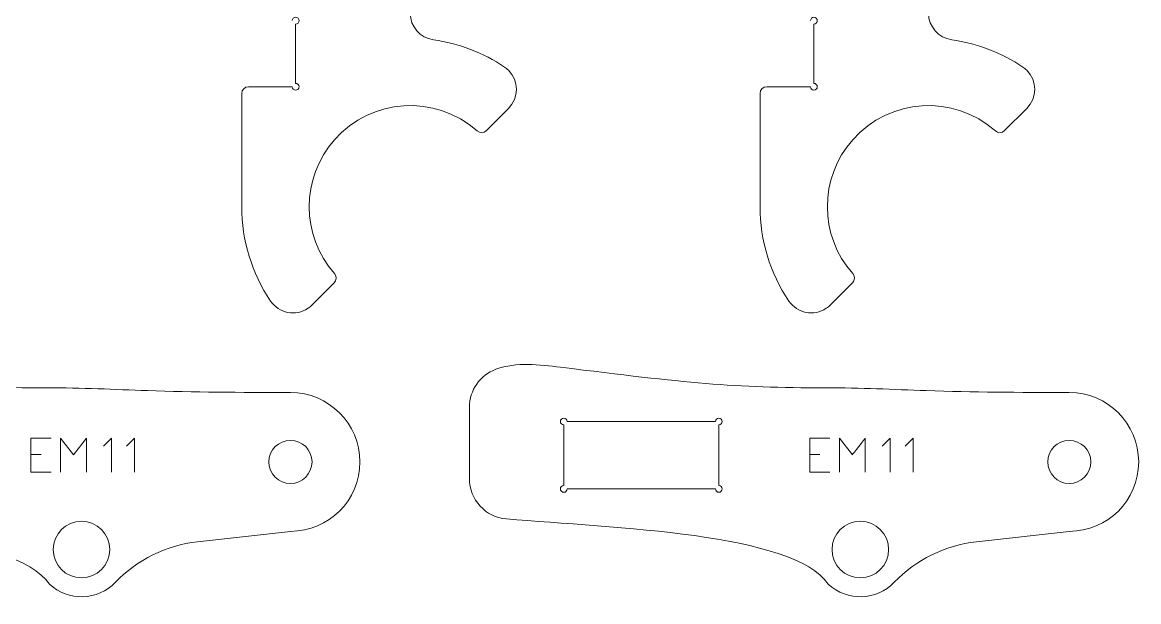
# Model space of a CAD drawing. Header units: inches. Extents: x 2 to 349, y -345 to -5.
# Drawn here: x 78.7 to 161.5, y -222.7 to -179.8 of the extents above; entities that cross this region are included whole.
import ezdxf

# ---------------------------------------------------------------- set-up
doc = ezdxf.new("R2010")
doc.units = ezdxf.units.IN
doc.header["$MEASUREMENT"] = 0
for name, color, linetype in [('exterieur', 7, 'Continuous'), ('gravure', 7, 'Continuous'), ('interieur', 7, 'Continuous')]:
    doc.layers.add(name, color=color, linetype=linetype)

# ---------------------------------------------------------------- blocks, each defined once
blk = doc.blocks.new('block 1811')
at = {"layer": 'exterieur', "lineweight": 0}
blk.add_open_spline([(80.521, -206.865), (83.076, -206.865), (85.543, -206.992), (87.973, -207.074), (91.431, -207.191), (94.814, -207.215), (98.583, -207.215)], degree=3, knots=[0, 0, 0, 0, 1, 1, 1, 2, 2, 2, 2], dxfattribs=at)
blk = doc.blocks.new('block 1812')
at = {"layer": 'exterieur', "lineweight": 0}
blk.add_open_spline([(80.707, -221.435), (78.086, -217.609), (64.813, -217.267), (56.832, -216.597)], degree=3, dxfattribs=at)
blk = doc.blocks.new('block 1813')
at = {"layer": 'exterieur', "lineweight": 0}
blk.add_open_spline([(56.053, -205.491), (57.567, -204.937), (59.28, -205.15), (60.831, -205.341), (70.176, -206.495), (73.671, -206.888), (80.521, -206.865)], degree=3, knots=[0, 0, 0, 0, 1, 1, 1, 2, 2, 2, 2], dxfattribs=at)
blk = doc.blocks.new('block 1815')
at = {"layer": 'exterieur', "lineweight": 0}
blk.add_lwpolyline([(98.583, -217.514), (91.691, -218.29)], dxfattribs=at)
blk = doc.blocks.new('block 1816')
at = {"layer": 'exterieur', "lineweight": 0}
blk.add_open_spline([(98.583, -217.514), (101.427, -217.514), (103.733, -215.209), (103.733, -212.365), (103.733, -209.52), (101.427, -207.215), (98.583, -207.215)], degree=3, knots=[0, 0, 0, 0, 1, 1, 1, 2, 2, 2, 2], dxfattribs=at)
blk = doc.blocks.new('block 1818')
at = {"layer": 'exterieur', "lineweight": 0}
blk.add_open_spline([(91.691, -218.29), (89.374, -218.551), (87.221, -219.612), (85.604, -221.292)], degree=3, dxfattribs=at)
blk = doc.blocks.new('block 1819')
at = {"layer": 'exterieur', "lineweight": 0}
blk.add_open_spline([(80.707, -221.435), (82.106, -222.728), (84.283, -222.665), (85.604, -221.292)], degree=3, dxfattribs=at)
blk = doc.blocks.new('block 1821')
at = {"layer": 'exterieur', "lineweight": 0}
blk.add_open_spline([(138.297, -206.865), (140.853, -206.865), (143.319, -206.992), (145.75, -207.074), (149.207, -207.191), (152.59, -207.215), (156.359, -207.215)], degree=3, knots=[0, 0, 0, 0, 1, 1, 1, 2, 2, 2, 2], dxfattribs=at)
blk = doc.blocks.new('block 1822')
at = {"layer": 'exterieur', "lineweight": 0}
blk.add_open_spline([(138.483, -221.435), (135.862, -217.609), (122.589, -217.267), (114.608, -216.597)], degree=3, dxfattribs=at)
blk = doc.blocks.new('block 1823')
at = {"layer": 'exterieur', "lineweight": 0}
blk.add_open_spline([(113.829, -205.491), (115.343, -204.937), (117.056, -205.15), (118.607, -205.341), (127.952, -206.495), (131.448, -206.888), (138.297, -206.865)], degree=3, knots=[0, 0, 0, 0, 1, 1, 1, 2, 2, 2, 2], dxfattribs=at)
blk = doc.blocks.new('block 1824')
at = {"layer": 'exterieur', "lineweight": 0}
blk.add_lwpolyline([(111.859, -208.308), (111.859, -213.607)], dxfattribs=at)
blk = doc.blocks.new('block 1825')
at = {"layer": 'exterieur', "lineweight": 0}
blk.add_lwpolyline([(156.359, -217.514), (149.467, -218.29)], dxfattribs=at)
blk = doc.blocks.new('block 1826')
at = {"layer": 'exterieur', "lineweight": 0}
blk.add_open_spline([(156.359, -217.514), (159.203, -217.514), (161.509, -215.209), (161.509, -212.365), (161.509, -209.52), (159.203, -207.215), (156.359, -207.215)], degree=3, knots=[0, 0, 0, 0, 1, 1, 1, 2, 2, 2, 2], dxfattribs=at)
blk = doc.blocks.new('block 1827')
at = {"layer": 'exterieur', "lineweight": 0}
blk.add_open_spline([(113.829, -205.491), (112.646, -205.923), (111.859, -207.049), (111.859, -208.308)], degree=3, dxfattribs=at)
blk = doc.blocks.new('block 1828')
at = {"layer": 'exterieur', "lineweight": 0}
blk.add_open_spline([(149.467, -218.29), (147.15, -218.551), (144.997, -219.612), (143.381, -221.292)], degree=3, dxfattribs=at)
blk = doc.blocks.new('block 1829')
at = {"layer": 'exterieur', "lineweight": 0}
blk.add_open_spline([(138.483, -221.435), (139.882, -222.728), (142.059, -222.665), (143.381, -221.292)], degree=3, dxfattribs=at)
blk = doc.blocks.new('block 1830')
at = {"layer": 'exterieur', "lineweight": 0}
blk.add_open_spline([(111.859, -213.607), (111.859, -215.167), (113.054, -216.466), (114.608, -216.597)], degree=3, dxfattribs=at)
blk = doc.blocks.new('block 2157')
at = {"layer": 'exterieur', "lineweight": 0}
blk.add_open_spline([(98.97, -179.889), (99.109, -179.889), (99.22, -179.777), (99.22, -179.639), (99.22, -179.501), (99.109, -179.389), (98.97, -179.389), (98.832, -179.389), (98.721, -179.501), (98.721, -179.639)], degree=3, knots=[0, 0, 0, 0, 1, 1, 1, 2, 2, 2, 3, 3, 3, 3], dxfattribs=at)
blk = doc.blocks.new('block 2158')
at = {"layer": 'exterieur', "lineweight": 0}
blk.add_lwpolyline([(98.97, -179.889), (98.97, -184.289)], dxfattribs=at)
blk = doc.blocks.new('block 2159')
at = {"layer": 'exterieur', "lineweight": 0}
blk.add_open_spline([(98.721, -184.539), (98.721, -184.677), (98.832, -184.789), (98.97, -184.789), (99.109, -184.789), (99.22, -184.677), (99.22, -184.539), (99.22, -184.401), (99.109, -184.289), (98.97, -184.289)], degree=3, knots=[0, 0, 0, 0, 1, 1, 1, 2, 2, 2, 3, 3, 3, 3], dxfattribs=at)
blk = doc.blocks.new('block 2160')
at = {"layer": 'exterieur', "lineweight": 0}
blk.add_lwpolyline([(98.721, -184.539), (95.47, -184.539)], dxfattribs=at)
blk = doc.blocks.new('block 2161')
at = {"layer": 'exterieur', "lineweight": 0}
blk.add_open_spline([(95.47, -184.539), (95.194, -184.539), (94.97, -184.763), (94.97, -185.04)], degree=3, dxfattribs=at)
blk = doc.blocks.new('block 2162')
at = {"layer": 'exterieur', "lineweight": 0}
blk.add_lwpolyline([(94.97, -185.04), (94.97, -193.439)], dxfattribs=at)
blk = doc.blocks.new('block 2163')
at = {"layer": 'exterieur', "lineweight": 0}
blk.add_open_spline([(94.97, -193.439), (94.97, -195.932), (95.715, -198.367), (97.11, -200.433)], degree=3, dxfattribs=at)
blk = doc.blocks.new('block 2164')
at = {"layer": 'exterieur', "lineweight": 0}
blk.add_open_spline([(97.11, -200.433), (97.728, -201.348), (98.971, -201.589), (99.886, -200.972), (99.993, -200.9), (100.091, -200.818), (100.182, -200.728)], degree=3, knots=[0, 0, 0, 0, 1, 1, 1, 2, 2, 2, 2], dxfattribs=at)
blk = doc.blocks.new('block 2165')
at = {"layer": 'exterieur', "lineweight": 0}
blk.add_lwpolyline([(100.182, -200.728), (101.825, -199.085)], dxfattribs=at)
blk = doc.blocks.new('block 2166')
at = {"layer": 'exterieur', "lineweight": 0}
blk.add_open_spline([(101.825, -199.085), (102.011, -198.898), (102.021, -198.599), (101.846, -198.401)], degree=3, dxfattribs=at)
blk = doc.blocks.new('block 2167')
at = {"layer": 'exterieur', "lineweight": 0}
blk.add_open_spline([(112.432, -187.815), (109.326, -185.075), (104.586, -185.372), (101.846, -188.478), (99.345, -191.313), (99.345, -195.566), (101.846, -198.401)], degree=3, knots=[0, 0, 0, 0, 1, 1, 1, 2, 2, 2, 2], dxfattribs=at)
blk = doc.blocks.new('block 2168')
at = {"layer": 'exterieur', "lineweight": 0}
blk.add_open_spline([(112.432, -187.815), (112.63, -187.99), (112.93, -187.98), (113.116, -187.794)], degree=3, dxfattribs=at)
blk = doc.blocks.new('block 2169')
at = {"layer": 'exterieur', "lineweight": 0}
blk.add_lwpolyline([(113.116, -187.794), (114.759, -186.151)], dxfattribs=at)
blk = doc.blocks.new('block 2170')
at = {"layer": 'exterieur', "lineweight": 0}
blk.add_open_spline([(114.759, -186.151), (115.54, -185.37), (115.54, -184.103), (114.759, -183.322), (114.669, -183.232), (114.57, -183.15), (114.464, -183.079)], degree=3, knots=[0, 0, 0, 0, 1, 1, 1, 2, 2, 2, 2], dxfattribs=at)
blk = doc.blocks.new('block 2171')
at = {"layer": 'exterieur', "lineweight": 0}
blk.add_open_spline([(114.464, -183.079), (112.884, -182.013), (111.082, -181.322), (109.194, -181.059)], degree=3, dxfattribs=at)
blk = doc.blocks.new('block 2172')
at = {"layer": 'exterieur', "lineweight": 0}
blk.add_open_spline([(107.47, -179.078), (107.47, -180.076), (108.206, -180.921), (109.194, -181.059)], degree=3, dxfattribs=at)
blk = doc.blocks.new('block 2190')
at = {"layer": 'exterieur', "lineweight": 0}
blk.add_open_spline([(137.419, -179.889), (137.557, -179.889), (137.669, -179.777), (137.669, -179.639), (137.669, -179.501), (137.557, -179.389), (137.419, -179.389), (137.281, -179.389), (137.169, -179.501), (137.169, -179.639)], degree=3, knots=[0, 0, 0, 0, 1, 1, 1, 2, 2, 2, 3, 3, 3, 3], dxfattribs=at)
blk = doc.blocks.new('block 2191')
at = {"layer": 'exterieur', "lineweight": 0}
blk.add_lwpolyline([(137.419, -179.889), (137.419, -184.289)], dxfattribs=at)
blk = doc.blocks.new('block 2192')
at = {"layer": 'exterieur', "lineweight": 0}
blk.add_open_spline([(137.169, -184.539), (137.169, -184.677), (137.281, -184.789), (137.419, -184.789), (137.557, -184.789), (137.669, -184.677), (137.669, -184.539), (137.669, -184.401), (137.557, -184.289), (137.419, -184.289)], degree=3, knots=[0, 0, 0, 0, 1, 1, 1, 2, 2, 2, 3, 3, 3, 3], dxfattribs=at)
blk = doc.blocks.new('block 2193')
at = {"layer": 'exterieur', "lineweight": 0}
blk.add_lwpolyline([(137.169, -184.539), (133.919, -184.539)], dxfattribs=at)
blk = doc.blocks.new('block 2194')
at = {"layer": 'exterieur', "lineweight": 0}
blk.add_open_spline([(133.919, -184.539), (133.642, -184.539), (133.419, -184.763), (133.419, -185.04)], degree=3, dxfattribs=at)
blk = doc.blocks.new('block 2195')
at = {"layer": 'exterieur', "lineweight": 0}
blk.add_lwpolyline([(133.419, -185.04), (133.419, -193.439)], dxfattribs=at)
blk = doc.blocks.new('block 2196')
at = {"layer": 'exterieur', "lineweight": 0}
blk.add_open_spline([(133.419, -193.439), (133.419, -195.932), (134.164, -198.367), (135.558, -200.433)], degree=3, dxfattribs=at)
blk = doc.blocks.new('block 2197')
at = {"layer": 'exterieur', "lineweight": 0}
blk.add_open_spline([(135.558, -200.433), (136.176, -201.348), (137.419, -201.589), (138.335, -200.972), (138.441, -200.9), (138.54, -200.818), (138.63, -200.728)], degree=3, knots=[0, 0, 0, 0, 1, 1, 1, 2, 2, 2, 2], dxfattribs=at)
blk = doc.blocks.new('block 2198')
at = {"layer": 'exterieur', "lineweight": 0}
blk.add_lwpolyline([(138.63, -200.728), (140.273, -199.085)], dxfattribs=at)
blk = doc.blocks.new('block 2199')
at = {"layer": 'exterieur', "lineweight": 0}
blk.add_open_spline([(140.273, -199.085), (140.46, -198.898), (140.469, -198.599), (140.294, -198.401)], degree=3, dxfattribs=at)
blk = doc.blocks.new('block 2200')
at = {"layer": 'exterieur', "lineweight": 0}
blk.add_open_spline([(150.88, -187.815), (147.774, -185.075), (143.034, -185.372), (140.294, -188.478), (137.793, -191.313), (137.793, -195.566), (140.294, -198.401)], degree=3, knots=[0, 0, 0, 0, 1, 1, 1, 2, 2, 2, 2], dxfattribs=at)
blk = doc.blocks.new('block 2201')
at = {"layer": 'exterieur', "lineweight": 0}
blk.add_open_spline([(150.88, -187.815), (151.078, -187.99), (151.378, -187.98), (151.565, -187.794)], degree=3, dxfattribs=at)
blk = doc.blocks.new('block 2202')
at = {"layer": 'exterieur', "lineweight": 0}
blk.add_lwpolyline([(151.565, -187.794), (153.207, -186.151)], dxfattribs=at)
blk = doc.blocks.new('block 2203')
at = {"layer": 'exterieur', "lineweight": 0}
blk.add_open_spline([(153.207, -186.151), (153.989, -185.37), (153.989, -184.103), (153.207, -183.322), (153.117, -183.232), (153.018, -183.15), (152.912, -183.079)], degree=3, knots=[0, 0, 0, 0, 1, 1, 1, 2, 2, 2, 2], dxfattribs=at)
blk = doc.blocks.new('block 2204')
at = {"layer": 'exterieur', "lineweight": 0}
blk.add_open_spline([(152.912, -183.079), (151.333, -182.013), (149.53, -181.322), (147.643, -181.059)], degree=3, dxfattribs=at)
blk = doc.blocks.new('block 2205')
at = {"layer": 'exterieur', "lineweight": 0}
blk.add_open_spline([(145.919, -179.078), (145.919, -180.076), (146.655, -180.921), (147.643, -181.059)], degree=3, dxfattribs=at)
blk = doc.blocks.new('block 2403')
at = {"layer": 'interieur', "lineweight": 0}
blk.add_open_spline([(98.583, -210.764), (97.699, -210.764), (96.983, -211.481), (96.983, -212.365), (96.983, -213.248), (97.699, -213.965), (98.583, -213.965), (99.466, -213.965), (100.183, -213.248), (100.183, -212.365), (100.183, -211.481), (99.466, -210.764), (98.583, -210.764), (98.583, -210.764), (98.583, -210.764), (98.583, -210.764)], degree=3, knots=[0, 0, 0, 0, 1, 1, 1, 2, 2, 2, 3, 3, 3, 4, 4, 4, 5, 5, 5, 5], dxfattribs=at)
blk = doc.blocks.new('block 2404')
at = {"layer": 'interieur', "lineweight": 0}
blk.add_open_spline([(83.083, -216.765), (81.923, -216.765), (80.982, -217.705), (80.982, -218.864), (80.982, -220.024), (81.923, -220.965), (83.083, -220.965), (84.242, -220.965), (85.183, -220.024), (85.183, -218.864), (85.183, -217.705), (84.242, -216.765), (83.083, -216.765), (83.083, -216.765), (83.083, -216.765), (83.083, -216.765)], degree=3, knots=[0, 0, 0, 0, 1, 1, 1, 2, 2, 2, 3, 3, 3, 4, 4, 4, 5, 5, 5, 5], dxfattribs=at)
blk = doc.blocks.new('block 2413')
at = {"layer": 'interieur', "lineweight": 0}
blk.add_open_spline([(156.359, -210.764), (155.475, -210.764), (154.759, -211.481), (154.759, -212.365), (154.759, -213.248), (155.475, -213.965), (156.359, -213.965), (157.242, -213.965), (157.959, -213.248), (157.959, -212.365), (157.959, -211.481), (157.242, -210.764), (156.359, -210.764), (156.359, -210.764), (156.359, -210.764), (156.359, -210.764)], degree=3, knots=[0, 0, 0, 0, 1, 1, 1, 2, 2, 2, 3, 3, 3, 4, 4, 4, 5, 5, 5, 5], dxfattribs=at)
blk = doc.blocks.new('block 2414')
at = {"layer": 'interieur', "lineweight": 0}
blk.add_open_spline([(140.859, -216.765), (139.699, -216.765), (138.759, -217.705), (138.759, -218.864), (138.759, -220.024), (139.699, -220.965), (140.859, -220.965), (142.019, -220.965), (142.959, -220.024), (142.959, -218.864), (142.959, -217.705), (142.019, -216.765), (140.859, -216.765), (140.859, -216.765), (140.859, -216.765), (140.859, -216.765)], degree=3, knots=[0, 0, 0, 0, 1, 1, 1, 2, 2, 2, 3, 3, 3, 4, 4, 4, 5, 5, 5, 5], dxfattribs=at)
blk = doc.blocks.new('block 2415')
at = {"layer": 'interieur', "lineweight": 0}
blk.add_lwpolyline([(130.109, -209.365), (119.109, -209.365)], dxfattribs=at)
blk = doc.blocks.new('block 2416')
at = {"layer": 'interieur', "lineweight": 0}
blk.add_lwpolyline([(118.859, -209.614), (118.859, -214.115)], dxfattribs=at)
blk = doc.blocks.new('block 2417')
at = {"layer": 'interieur', "lineweight": 0}
blk.add_lwpolyline([(119.109, -214.365), (130.109, -214.365)], dxfattribs=at)
blk = doc.blocks.new('block 2418')
at = {"layer": 'interieur', "lineweight": 0}
blk.add_lwpolyline([(130.359, -214.115), (130.359, -209.614)], dxfattribs=at)
blk = doc.blocks.new('block 2419')
at = {"layer": 'interieur', "lineweight": 0}
blk.add_open_spline([(119.109, -209.365), (119.109, -209.227), (118.997, -209.115), (118.859, -209.115), (118.721, -209.115), (118.609, -209.227), (118.609, -209.365), (118.609, -209.503), (118.721, -209.614), (118.859, -209.614)], degree=3, knots=[0, 0, 0, 0, 1, 1, 1, 2, 2, 2, 3, 3, 3, 3], dxfattribs=at)
blk = doc.blocks.new('block 2420')
at = {"layer": 'interieur', "lineweight": 0}
blk.add_open_spline([(118.859, -214.115), (118.721, -214.115), (118.609, -214.226), (118.609, -214.365), (118.609, -214.503), (118.721, -214.615), (118.859, -214.615), (118.997, -214.615), (119.109, -214.503), (119.109, -214.365)], degree=3, knots=[0, 0, 0, 0, 1, 1, 1, 2, 2, 2, 3, 3, 3, 3], dxfattribs=at)
blk = doc.blocks.new('block 2421')
at = {"layer": 'interieur', "lineweight": 0}
blk.add_open_spline([(130.109, -214.365), (130.109, -214.503), (130.221, -214.615), (130.359, -214.615), (130.497, -214.615), (130.609, -214.503), (130.609, -214.365), (130.609, -214.226), (130.497, -214.115), (130.359, -214.115)], degree=3, knots=[0, 0, 0, 0, 1, 1, 1, 2, 2, 2, 3, 3, 3, 3], dxfattribs=at)
blk = doc.blocks.new('block 2422')
at = {"layer": 'interieur', "lineweight": 0}
blk.add_open_spline([(130.359, -209.614), (130.497, -209.614), (130.609, -209.503), (130.609, -209.365), (130.609, -209.227), (130.497, -209.115), (130.359, -209.115), (130.221, -209.115), (130.109, -209.227), (130.109, -209.365)], degree=3, knots=[0, 0, 0, 0, 1, 1, 1, 2, 2, 2, 3, 3, 3, 3], dxfattribs=at)
blk = doc.blocks.new('block 2837')
at = {"layer": 'gravure', "lineweight": 0}
for points in [[(79.336, -210.604), (79.336, -213.125)], [(79.336, -210.604), (80.823, -210.604)], [(81.536, -213.125), (81.536, -210.604), (82.495, -211.829), (83.454, -210.604), (83.454, -213.125)], [(85.3, -213.125), (85.3, -210.604), (84.705, -211.2)], [(87.016, -213.125), (87.016, -210.604), (86.421, -211.2)], [(79.336, -211.817), (80.08, -211.817)], [(79.336, -213.125), (80.823, -213.125)]]:
    blk.add_lwpolyline(points, dxfattribs=at)
blk = doc.blocks.new('block 2838')
at = {"layer": 'gravure', "lineweight": 0}
for points in [[(137.113, -210.604), (137.113, -213.125)], [(137.113, -210.604), (138.6, -210.604)], [(143.076, -213.125), (143.076, -210.604), (142.482, -211.2)], [(144.792, -213.125), (144.792, -210.604), (144.197, -211.2)], [(137.113, -211.817), (137.856, -211.817)], [(137.113, -213.125), (138.6, -213.125)]]:
    blk.add_lwpolyline(points, dxfattribs=at)
blk.add_open_spline([(139.312, -213.125), (139.312, -213.125), (139.312, -210.604), (139.312, -210.604), (139.312, -210.604), (140.271, -211.829), (140.271, -211.829), (140.272, -211.829), (141.231, -210.604), (141.231, -210.604), (141.231, -210.604), (141.231, -213.125), (141.231, -213.125)], degree=3, knots=[0, 0, 0, 0, 1, 1, 1, 2, 2, 2, 3, 3, 3, 4, 4, 4, 4], dxfattribs=at)

msp = doc.modelspace()

# ---------------------------------------------------------------- block references
at = {"layer": 'exterieur'}
for name in ['block 2157', 'block 2172', 'block 2190', 'block 2205', 'block 2158', 'block 2191', 'block 2171', 'block 2204', 'block 2170', 'block 2203', 'block 2161', 'block 2160', 'block 2159', 'block 2194', 'block 2193', 'block 2192', 'block 2162', 'block 2167', 'block 2195', 'block 2200', 'block 2169', 'block 2202', 'block 2168', 'block 2201', 'block 2163', 'block 2196', 'block 2166', 'block 2199', 'block 2165', 'block 2198', 'block 2164', 'block 2197', 'block 1813', 'block 1823', 'block 1827', 'block 1811', 'block 1821', 'block 1816', 'block 1826', 'block 1824', 'block 1830', 'block 1812', 'block 1822', 'block 1815', 'block 1825', 'block 1818', 'block 1828', 'block 1819', 'block 1829']:
    msp.add_blockref(name, (0, 0), dxfattribs=at)
at = {"layer": 'gravure'}
for name in ['block 2837', 'block 2838']:
    msp.add_blockref(name, (0, 0), dxfattribs=at)
at = {"layer": 'interieur'}
for name in ['block 2419', 'block 2415', 'block 2422', 'block 2416', 'block 2418', 'block 2403', 'block 2413', 'block 2420', 'block 2417', 'block 2421', 'block 2404', 'block 2414']:
    msp.add_blockref(name, (0, 0), dxfattribs=at)

doc.saveas('drawing.dxf')
